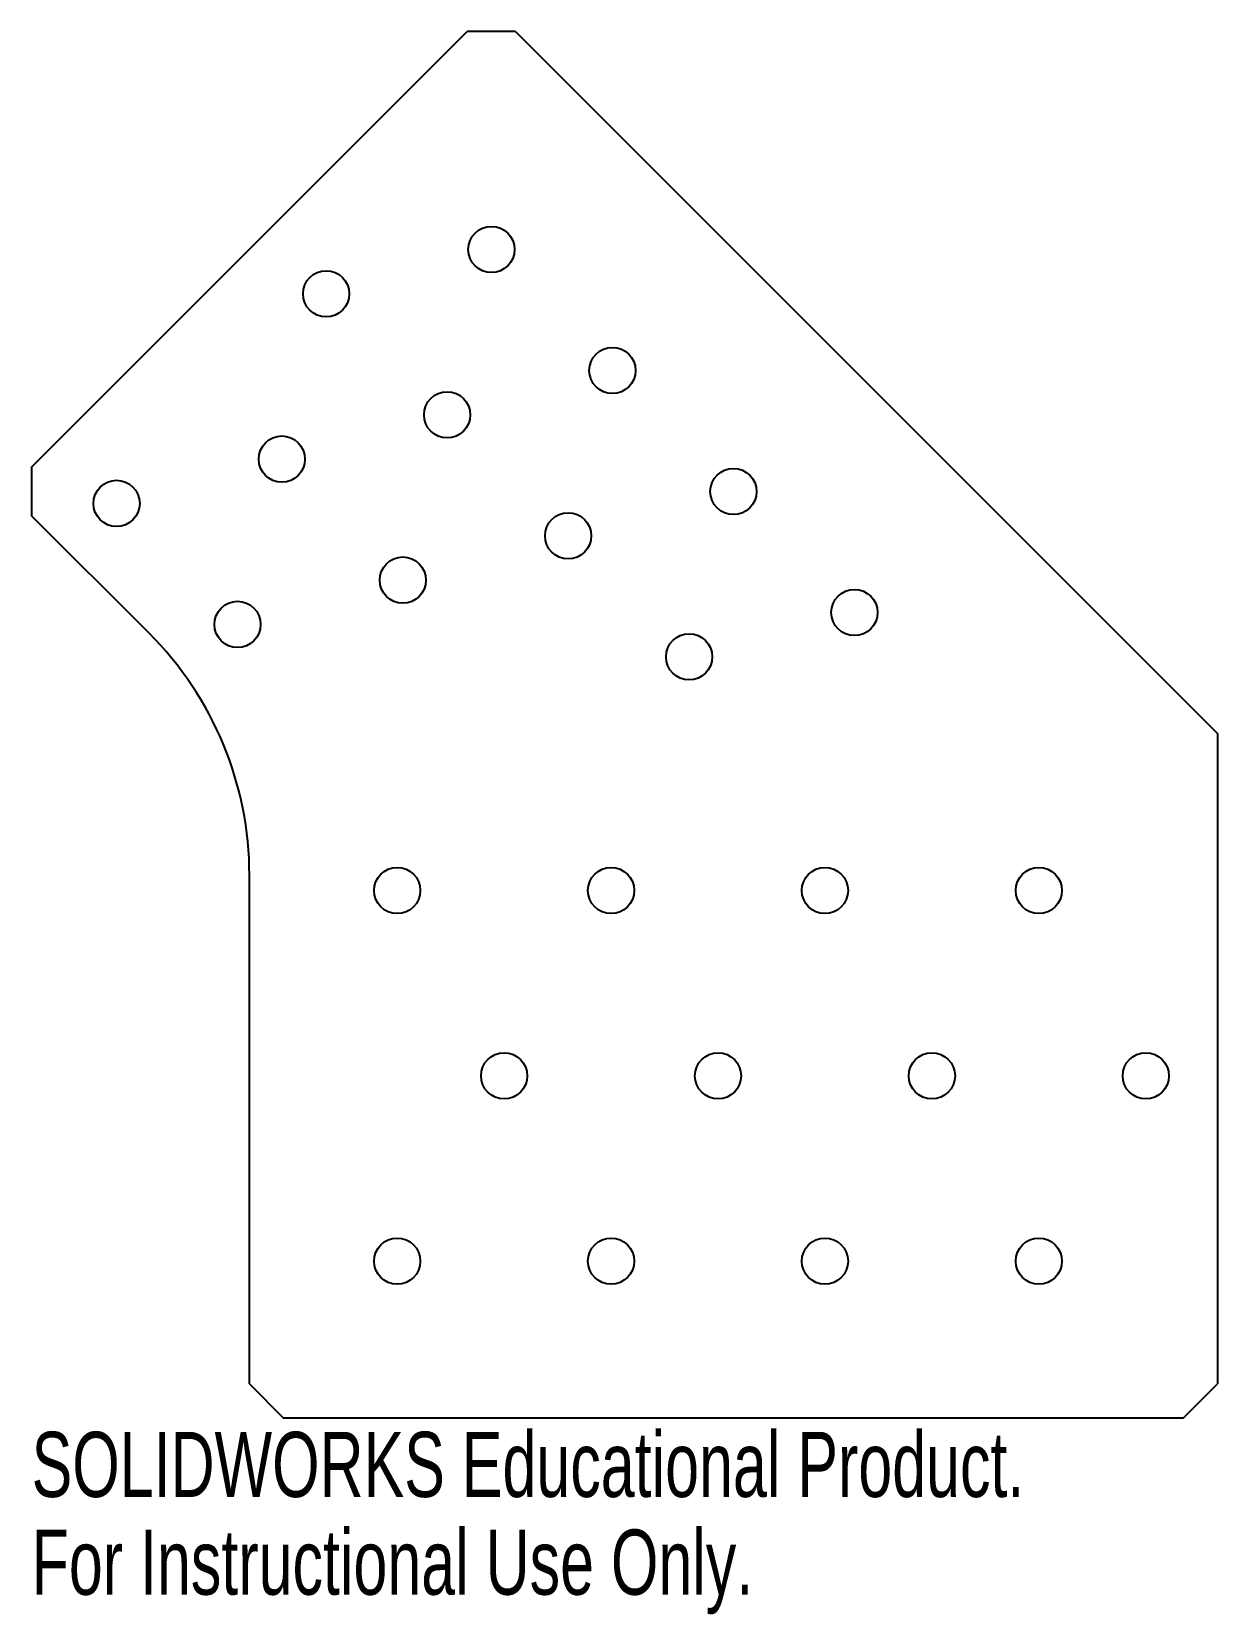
# Model space of a CAD drawing. Header units: inches. Extents: x -0.64 to 2.83, y -0.57 to 4.05.
import ezdxf

# ---------------------------------------------------------------- set-up
doc = ezdxf.new("R2010")
doc.units = ezdxf.units.IN
doc.header["$MEASUREMENT"] = 0
doc.styles.add('SLDTEXTSTYLE0', font='TXT', dxfattribs={"width": 0.7})

msp = doc.modelspace()

# ---------------------------------------------------------------- linework, layer by layer
at = {"color": 7, "linetype": 'Continuous', "lineweight": 25}
for p, q in [((-0.6364, 2.7778), (0.6364, 4.0506)), ((0.7778, 4.0506), (0.6364, 4.0506)), ((0.7778, 4.0506), (2.8284, 2)), ((-0.6364, 2.7778), (-0.6364, 2.6364)), ((-0.2929, 2.2929), (-0.6364, 2.6364)), ((2.8284, 2), (2.8284, 0.1)), ((0, 0.1), (0, 1.5858)), ((0, 0.1), (0.1, 0)), ((2.7284, 0), (2.8284, 0.1)), ((2.7284, 0), (0.1, 0))]:
    msp.add_line(p, q, dxfattribs=at)
for centre in [(0.7071, 3.4142), (0.2241, 3.2848), (1.0607, 3.0607), (0.5777, 2.9313), (0.0947, 2.8018), (1.4142, 2.7071), (-0.3882, 2.6724), (0.9313, 2.5777), (0.4483, 2.4483), (1.7678, 2.3536), (-0.0347, 2.3189), (1.2848, 2.2241), (0.4318, 1.5413), (1.0568, 1.5413), (1.6818, 1.5413), (2.3068, 1.5413), (0.7443, 1), (1.3693, 1), (1.9943, 1), (2.6193, 1), (0.4318, 0.4587), (1.0568, 0.4587), (1.6818, 0.4587), (2.3068, 0.4587)]:
    msp.add_circle(centre, 0.0675, dxfattribs=at)
msp.add_arc((-1, 1.5858), 1, 0, 45, dxfattribs=at)

# ---------------------------------------------------------------- texts
at = {"color": 7, "linetype": 'Continuous', "char_height": 0.1903, "attachment_point": 1, "style": 'SLDTEXTSTYLE0'}
for s, insert in [('SOLIDWORKS Educational Product.', (-0.6364, -0.0401)), ('For Instructional Use Only.', (-0.6364, -0.3256))]:
    msp.add_mtext(s, dxfattribs=dict(at, insert=insert))

doc.saveas('drawing.dxf')
